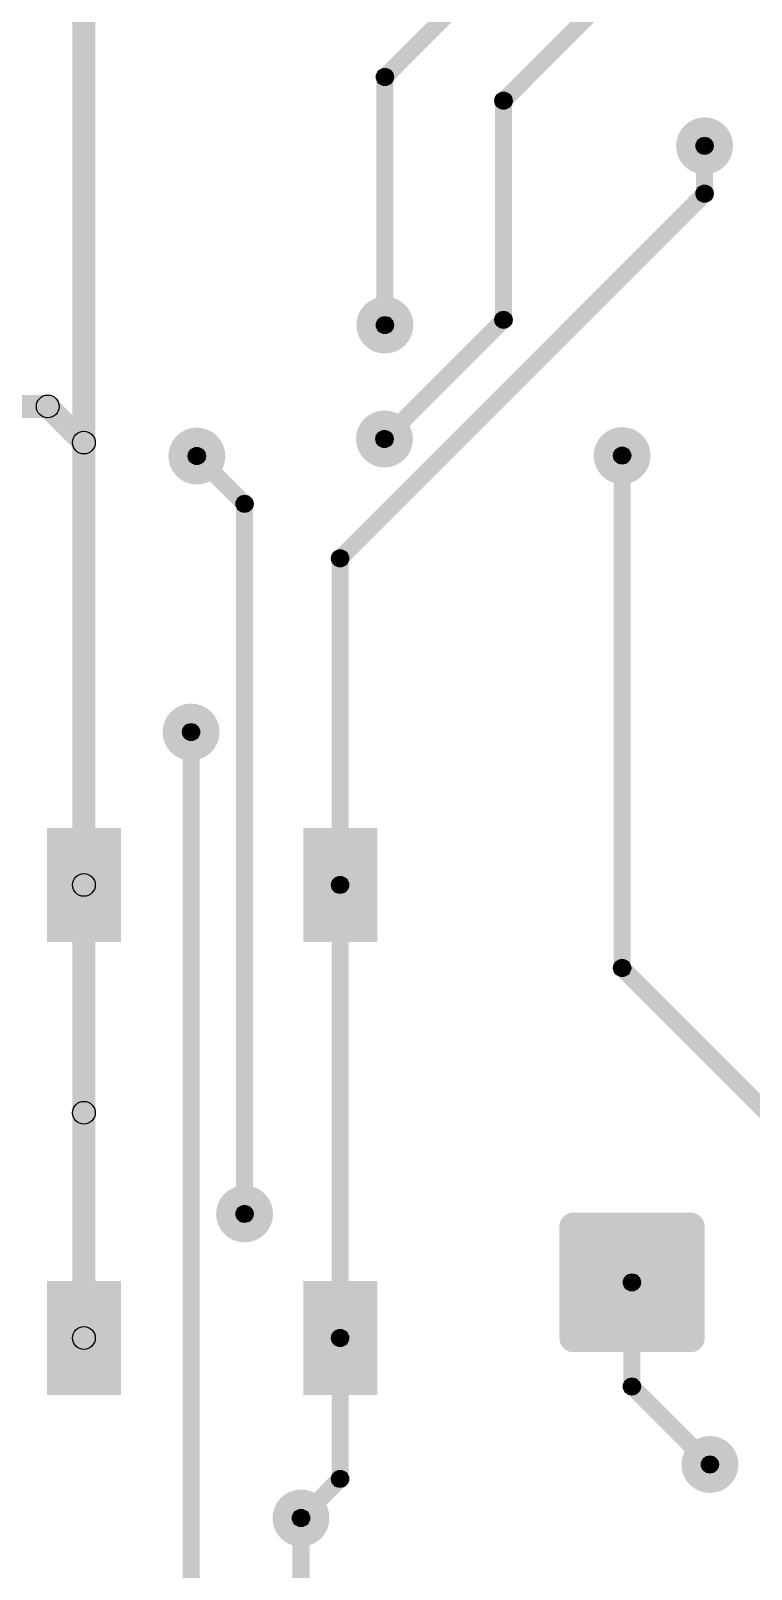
# Model space of a CAD drawing. Header units: millimetres. Extents: x 0 to 3.58, y 0 to 2.95.
# Drawn here: x 1.327 to 1.826, y 0.707 to 1.77 of the extents above; entities that cross this region are included whole.
import ezdxf

# ---------------------------------------------------------------- set-up
doc = ezdxf.new("R2010")
doc.units = ezdxf.units.MM
doc.header["$MEASUREMENT"] = 0
doc.layers.add('TopLayer', color=1, linetype='Continuous')
doc.layers.add('ViaHoleLayer', color=16, linetype='Continuous')

# ---------------------------------------------------------------- blocks, each defined once
blk = doc.blocks.new('CAPMP7343X310N_16')
at = {"layer": 'TopLayer'}
h = blk.add_hatch(color=1, dxfattribs=at)
edge = h.paths.add_edge_path()
edge.add_arc((-0.1596, -0.0386), 0.00965, 180, 270)
edge.add_line((-0.1596, -0.0482), (-0.0785, -0.0482))
edge.add_arc((-0.0785, -0.0386), 0.00965, 270, 360)
edge.add_line((-0.0689, -0.0386), (-0.0689, 0.0386))
edge.add_arc((-0.0785, 0.0386), 0.00965, 0, 90)
edge.add_line((-0.0785, 0.0482), (-0.1596, 0.0482))
edge.add_arc((-0.1596, 0.0386), 0.00965, 90, 180)
edge.add_line((-0.1693, 0.0386), (-0.1693, -0.0386))
h = blk.add_hatch(color=1, dxfattribs=at)
edge = h.paths.add_edge_path()
edge.add_arc((0.0785, -0.0386), 0.00965, 180, 270)
edge.add_line((0.0785, -0.0482), (0.1596, -0.0482))
edge.add_arc((0.1596, -0.0386), 0.00965, 270, 360)
edge.add_line((0.1693, -0.0386), (0.1693, 0.0386))
edge.add_arc((0.1596, 0.0386), 0.00965, 0, 90)
edge.add_line((0.1596, 0.0482), (0.0785, 0.0482))
edge.add_arc((0.0785, 0.0386), 0.00965, 90, 180)
edge.add_line((0.0689, 0.0386), (0.0689, -0.0386))
blk = doc.blocks.new('SWT_34_24')
at = {"layer": 'TopLayer'}
for points in [[(-0.1959, 0.1142), (-0.1171, 0.1142), (-0.1171, 0.063), (-0.1959, 0.063)], [(0.1171, 0.1142), (0.1959, 0.1142), (0.1959, 0.063), (0.1171, 0.063)], [(-0.1959, -0.063), (-0.1171, -0.063), (-0.1171, -0.1142), (-0.1959, -0.1142)], [(0.1171, -0.063), (0.1959, -0.063), (0.1959, -0.1142), (0.1171, -0.1142)]]:
    blk.add_hatch(color=1, dxfattribs=at).paths.add_polyline_path(points)

msp = doc.modelspace()

# ---------------------------------------------------------------- hatches: boundary and pattern name
at = {"layer": 'TopLayer'}
for points in [[(1.372, 1.4857), (1.3563, 1.4857), (1.3563, 2.1157), (1.372, 2.1157)], [(1.5765, 1.7341), (1.5681, 1.7425), (1.6842, 1.8585), (1.6925, 1.8502)], [(1.6585, 1.7177), (1.6501, 1.7261), (1.7826, 1.8585), (1.7909, 1.8502)], [(1.5782, 1.5669), (1.5664, 1.5669), (1.5664, 1.7383), (1.5782, 1.7383)], [(1.6602, 1.5705), (1.6484, 1.5705), (1.6484, 1.7219), (1.6602, 1.7219)], [(1.7992, 1.6577), (1.7874, 1.6577), (1.7874, 1.6907), (1.7992, 1.6907)], [(1.5455, 1.4015), (1.5372, 1.4098), (1.7891, 1.6618), (1.7975, 1.6535)], [(1.5762, 1.484), (1.5679, 1.4924), (1.6501, 1.5746), (1.6585, 1.5663)], [(1.0263, 1.5028), (1.0263, 1.5185), (1.3392, 1.5185), (1.3392, 1.5028)], [(1.3336, 1.5051), (1.3447, 1.5162), (1.3697, 1.4912), (1.3586, 1.4801)], [(1.372, 1.1801), (1.3563, 1.1801), (1.3563, 1.4857), (1.372, 1.4857)], [(1.4381, 1.4722), (1.4465, 1.4806), (1.4795, 1.4476), (1.4711, 1.4392)], [(1.7422, 1.1227), (1.7304, 1.1227), (1.7304, 1.4767), (1.7422, 1.4767)], [(1.4812, 0.9528), (1.4694, 0.9528), (1.4694, 1.4434), (1.4812, 1.4434)], [(1.5472, 1.1801), (1.5354, 1.1801), (1.5354, 1.4057), (1.5472, 1.4057)], [(1.4442, 0.5557), (1.4324, 0.5557), (1.4324, 1.2857), (1.4442, 1.2857)], [(1.372, 1.0227), (1.3563, 1.0227), (1.3563, 1.1801), (1.372, 1.1801)], [(1.5472, 0.8671), (1.5354, 0.8671), (1.5354, 1.1801), (1.5472, 1.1801)], [(1.7321, 1.1185), (1.7405, 1.1268), (1.8835, 0.9838), (1.8751, 0.9755)], [(1.372, 0.8671), (1.3563, 0.8671), (1.3563, 1.0227), (1.372, 1.0227)], [(1.749, 0.8336), (1.7372, 0.8336), (1.7372, 0.9055), (1.749, 0.9055)], [(1.5472, 0.7697), (1.5354, 0.7697), (1.5354, 0.8671), (1.5472, 0.8671)], [(1.7389, 0.8294), (1.7473, 0.8378), (1.8012, 0.7838), (1.7929, 0.7755)], [(1.5185, 0.7385), (1.5101, 0.7468), (1.5372, 0.7739), (1.5455, 0.7655)], [(1.5202, 0.5199), (1.5084, 0.5199), (1.5084, 0.7427), (1.5202, 0.7427)]]:
    msp.add_hatch(color=1, dxfattribs=at).paths.add_polyline_path(points)
h = msp.add_hatch(color=1, dxfattribs=at)
edge = h.paths.add_edge_path()
edge.add_arc((1.5723, 1.7383), 0.00591, 0, 360)
h = msp.add_hatch(color=1, dxfattribs=at)
edge = h.paths.add_edge_path()
edge.add_arc((1.5723, 1.7383), 0.00591, 0, 360)
h = msp.add_hatch(color=1, dxfattribs=at)
edge = h.paths.add_edge_path()
edge.add_arc((1.6543, 1.7219), 0.00591, 0, 360)
h = msp.add_hatch(color=1, dxfattribs=at)
edge = h.paths.add_edge_path()
edge.add_arc((1.6543, 1.7219), 0.00591, 0, 360)
h = msp.add_hatch(color=1, dxfattribs=at)
edge = h.paths.add_edge_path()
edge.add_arc((1.7933, 1.6907), 0.0197, 0, 360)
h = msp.add_hatch(color=1, dxfattribs=at)
edge = h.paths.add_edge_path()
edge.add_arc((1.7933, 1.6907), 0.00591, 0, 360)
h = msp.add_hatch(color=1, dxfattribs=at)
edge = h.paths.add_edge_path()
edge.add_arc((1.7933, 1.6577), 0.00591, 0, 360)
h = msp.add_hatch(color=1, dxfattribs=at)
edge = h.paths.add_edge_path()
edge.add_arc((1.7933, 1.6577), 0.00591, 0, 360)
h = msp.add_hatch(color=1, dxfattribs=at)
edge = h.paths.add_edge_path()
edge.add_arc((1.5723, 1.5669), 0.0197, 0, 360)
h = msp.add_hatch(color=1, dxfattribs=at)
edge = h.paths.add_edge_path()
edge.add_arc((1.6543, 1.5705), 0.00591, 0, 360)
h = msp.add_hatch(color=1, dxfattribs=at)
edge = h.paths.add_edge_path()
edge.add_arc((1.6543, 1.5705), 0.00591, 0, 360)
h = msp.add_hatch(color=1, dxfattribs=at)
edge = h.paths.add_edge_path()
edge.add_arc((1.5723, 1.5669), 0.00591, 0, 360)
h = msp.add_hatch(color=1, dxfattribs=at)
edge = h.paths.add_edge_path()
edge.add_arc((1.3392, 1.5107), 0.00787, 0, 360)
h = msp.add_hatch(color=1, dxfattribs=at)
edge = h.paths.add_edge_path()
edge.add_arc((1.3392, 1.5107), 0.00787, 0, 360)
h = msp.add_hatch(color=1, dxfattribs=at)
edge = h.paths.add_edge_path()
edge.add_arc((1.572, 1.4882), 0.0197, 0, 360)
h = msp.add_hatch(color=1, dxfattribs=at)
edge = h.paths.add_edge_path()
edge.add_arc((1.3642, 1.4857), 0.00787, 0, 360)
h = msp.add_hatch(color=1, dxfattribs=at)
edge = h.paths.add_edge_path()
edge.add_arc((1.3642, 1.4857), 0.00787, 0, 360)
h = msp.add_hatch(color=1, dxfattribs=at)
edge = h.paths.add_edge_path()
edge.add_arc((1.3642, 1.4857), 0.00787, 0, 360)
h = msp.add_hatch(color=1, dxfattribs=at)
edge = h.paths.add_edge_path()
edge.add_arc((1.4423, 1.4764), 0.0197, 0, 360)
h = msp.add_hatch(color=1, dxfattribs=at)
edge = h.paths.add_edge_path()
edge.add_arc((1.572, 1.4882), 0.00591, 0, 360)
h = msp.add_hatch(color=1, dxfattribs=at)
edge = h.paths.add_edge_path()
edge.add_arc((1.7363, 1.4767), 0.0197, 0, 360)
h = msp.add_hatch(color=1, dxfattribs=at)
edge = h.paths.add_edge_path()
edge.add_arc((1.4423, 1.4764), 0.00591, 0, 360)
h = msp.add_hatch(color=1, dxfattribs=at)
edge = h.paths.add_edge_path()
edge.add_arc((1.7363, 1.4767), 0.00591, 0, 360)
h = msp.add_hatch(color=1, dxfattribs=at)
edge = h.paths.add_edge_path()
edge.add_arc((1.4753, 1.4434), 0.00591, 0, 360)
h = msp.add_hatch(color=1, dxfattribs=at)
edge = h.paths.add_edge_path()
edge.add_arc((1.4753, 1.4434), 0.00591, 0, 360)
h = msp.add_hatch(color=1, dxfattribs=at)
edge = h.paths.add_edge_path()
edge.add_arc((1.5413, 1.4057), 0.00591, 0, 360)
h = msp.add_hatch(color=1, dxfattribs=at)
edge = h.paths.add_edge_path()
edge.add_arc((1.5413, 1.4057), 0.00591, 0, 360)
h = msp.add_hatch(color=1, dxfattribs=at)
edge = h.paths.add_edge_path()
edge.add_arc((1.4383, 1.2857), 0.0197, 0, 360)
h = msp.add_hatch(color=1, dxfattribs=at)
edge = h.paths.add_edge_path()
edge.add_arc((1.4383, 1.2857), 0.00591, 0, 360)
h = msp.add_hatch(color=1, dxfattribs=at)
edge = h.paths.add_edge_path()
edge.add_arc((1.3642, 1.1801), 0.00787, 0, 360)
h = msp.add_hatch(color=1, dxfattribs=at)
edge = h.paths.add_edge_path()
edge.add_arc((1.3642, 1.1801), 0.00787, 0, 360)
h = msp.add_hatch(color=1, dxfattribs=at)
edge = h.paths.add_edge_path()
edge.add_arc((1.5413, 1.1801), 0.00591, 0, 360)
h = msp.add_hatch(color=1, dxfattribs=at)
edge = h.paths.add_edge_path()
edge.add_arc((1.5413, 1.1801), 0.00591, 0, 360)
h = msp.add_hatch(color=1, dxfattribs=at)
edge = h.paths.add_edge_path()
edge.add_arc((1.7363, 1.1227), 0.00591, 0, 360)
h = msp.add_hatch(color=1, dxfattribs=at)
edge = h.paths.add_edge_path()
edge.add_arc((1.7363, 1.1227), 0.00591, 0, 360)
h = msp.add_hatch(color=1, dxfattribs=at)
edge = h.paths.add_edge_path()
edge.add_arc((1.3642, 1.0227), 0.00787, 0, 360)
h = msp.add_hatch(color=1, dxfattribs=at)
edge = h.paths.add_edge_path()
edge.add_arc((1.3642, 1.0227), 0.00787, 0, 360)
h = msp.add_hatch(color=1, dxfattribs=at)
edge = h.paths.add_edge_path()
edge.add_arc((1.4753, 0.9528), 0.0197, 0, 360)
h = msp.add_hatch(color=1, dxfattribs=at)
edge = h.paths.add_edge_path()
edge.add_arc((1.4753, 0.9528), 0.00591, 0, 360)
h = msp.add_hatch(color=1, dxfattribs=at)
edge = h.paths.add_edge_path()
edge.add_arc((1.7431, 0.9055), 0.00591, 0, 360)
h = msp.add_hatch(color=1, dxfattribs=at)
edge = h.paths.add_edge_path()
edge.add_arc((1.3642, 0.8671), 0.00787, 0, 360)
h = msp.add_hatch(color=1, dxfattribs=at)
edge = h.paths.add_edge_path()
edge.add_arc((1.5413, 0.8671), 0.00591, 0, 360)
h = msp.add_hatch(color=1, dxfattribs=at)
edge = h.paths.add_edge_path()
edge.add_arc((1.5413, 0.8671), 0.00591, 0, 360)
h = msp.add_hatch(color=1, dxfattribs=at)
edge = h.paths.add_edge_path()
edge.add_arc((1.7431, 0.8336), 0.00591, 0, 360)
h = msp.add_hatch(color=1, dxfattribs=at)
edge = h.paths.add_edge_path()
edge.add_arc((1.7431, 0.8336), 0.00591, 0, 360)
h = msp.add_hatch(color=1, dxfattribs=at)
edge = h.paths.add_edge_path()
edge.add_arc((1.797, 0.7797), 0.0197, 0, 360)
h = msp.add_hatch(color=1, dxfattribs=at)
edge = h.paths.add_edge_path()
edge.add_arc((1.797, 0.7797), 0.00591, 0, 360)
h = msp.add_hatch(color=1, dxfattribs=at)
edge = h.paths.add_edge_path()
edge.add_arc((1.5413, 0.7697), 0.00591, 0, 360)
h = msp.add_hatch(color=1, dxfattribs=at)
edge = h.paths.add_edge_path()
edge.add_arc((1.5413, 0.7697), 0.00591, 0, 360)
h = msp.add_hatch(color=1, dxfattribs=at)
edge = h.paths.add_edge_path()
edge.add_arc((1.5143, 0.7427), 0.0197, 0, 360)
h = msp.add_hatch(color=1, dxfattribs=at)
edge = h.paths.add_edge_path()
edge.add_arc((1.5143, 0.7427), 0.00591, 0, 360)
h = msp.add_hatch(color=1, dxfattribs=at)
edge = h.paths.add_edge_path()
edge.add_arc((1.5143, 0.7427), 0.00591, 0, 360)
at = {"layer": 'ViaHoleLayer'}
h = msp.add_hatch(color=16, dxfattribs=at)
edge = h.paths.add_edge_path()
edge.add_arc((1.7933, 1.6907), 0.0118, 0, 360)
h = msp.add_hatch(color=16, dxfattribs=at)
edge = h.paths.add_edge_path()
edge.add_arc((1.5723, 1.5669), 0.0118, 0, 360)
h = msp.add_hatch(color=16, dxfattribs=at)
edge = h.paths.add_edge_path()
edge.add_arc((1.572, 1.4882), 0.0118, 0, 360)
h = msp.add_hatch(color=16, dxfattribs=at)
edge = h.paths.add_edge_path()
edge.add_arc((1.4423, 1.4764), 0.0118, 0, 360)
h = msp.add_hatch(color=16, dxfattribs=at)
edge = h.paths.add_edge_path()
edge.add_arc((1.7363, 1.4767), 0.0118, 0, 360)
h = msp.add_hatch(color=16, dxfattribs=at)
edge = h.paths.add_edge_path()
edge.add_arc((1.4383, 1.2857), 0.0118, 0, 360)
h = msp.add_hatch(color=16, dxfattribs=at)
edge = h.paths.add_edge_path()
edge.add_arc((1.4753, 0.9528), 0.0118, 0, 360)
h = msp.add_hatch(color=16, dxfattribs=at)
edge = h.paths.add_edge_path()
edge.add_arc((1.797, 0.7797), 0.0118, 0, 360)
h = msp.add_hatch(color=16, dxfattribs=at)
edge = h.paths.add_edge_path()
edge.add_arc((1.5143, 0.7427), 0.0118, 0, 360)

# ---------------------------------------------------------------- linework, layer by layer
at = {"layer": 'TopLayer'}
for centre, radius in [((1.5723, 1.7383), 0.00591), ((1.5723, 1.7383), 0.00591), ((1.6543, 1.7219), 0.00591), ((1.6543, 1.7219), 0.00591), ((1.7933, 1.6907), 0.00591), ((1.7933, 1.6577), 0.00591), ((1.7933, 1.6577), 0.00591), ((1.6543, 1.5705), 0.00591), ((1.6543, 1.5705), 0.00591), ((1.5723, 1.5669), 0.00591), ((1.3392, 1.5107), 0.00787), ((1.3392, 1.5107), 0.00787), ((1.3642, 1.4857), 0.00787), ((1.3642, 1.4857), 0.00787), ((1.3642, 1.4857), 0.00787), ((1.572, 1.4882), 0.00591), ((1.4423, 1.4764), 0.00591), ((1.7363, 1.4767), 0.00591), ((1.4753, 1.4434), 0.00591), ((1.4753, 1.4434), 0.00591), ((1.5413, 1.4057), 0.00591), ((1.5413, 1.4057), 0.00591), ((1.4383, 1.2857), 0.00591), ((1.3642, 1.1801), 0.00787), ((1.3642, 1.1801), 0.00787), ((1.5413, 1.1801), 0.00591), ((1.5413, 1.1801), 0.00591), ((1.7363, 1.1227), 0.00591), ((1.7363, 1.1227), 0.00591), ((1.3642, 1.0227), 0.00787), ((1.3642, 1.0227), 0.00787), ((1.4753, 0.9528), 0.00591), ((1.7431, 0.9055), 0.00591), ((1.3642, 0.8671), 0.00787), ((1.5413, 0.8671), 0.00591), ((1.5413, 0.8671), 0.00591), ((1.7431, 0.8336), 0.00591), ((1.7431, 0.8336), 0.00591), ((1.797, 0.7797), 0.00591), ((1.5413, 0.7697), 0.00591), ((1.5413, 0.7697), 0.00591), ((1.5143, 0.7427), 0.00591), ((1.5143, 0.7427), 0.00591)]:
    msp.add_circle(centre, radius, dxfattribs=at)

# ---------------------------------------------------------------- block references
for name, p, rotation in [('SWT_34_24', (1.4528, 1.0236), 90), ('CAPMP7343X310N_16', (1.8622, 0.9055), 360)]:
    msp.add_blockref(name, p, dxfattribs=dict(rotation=rotation))

doc.saveas('drawing.dxf')
